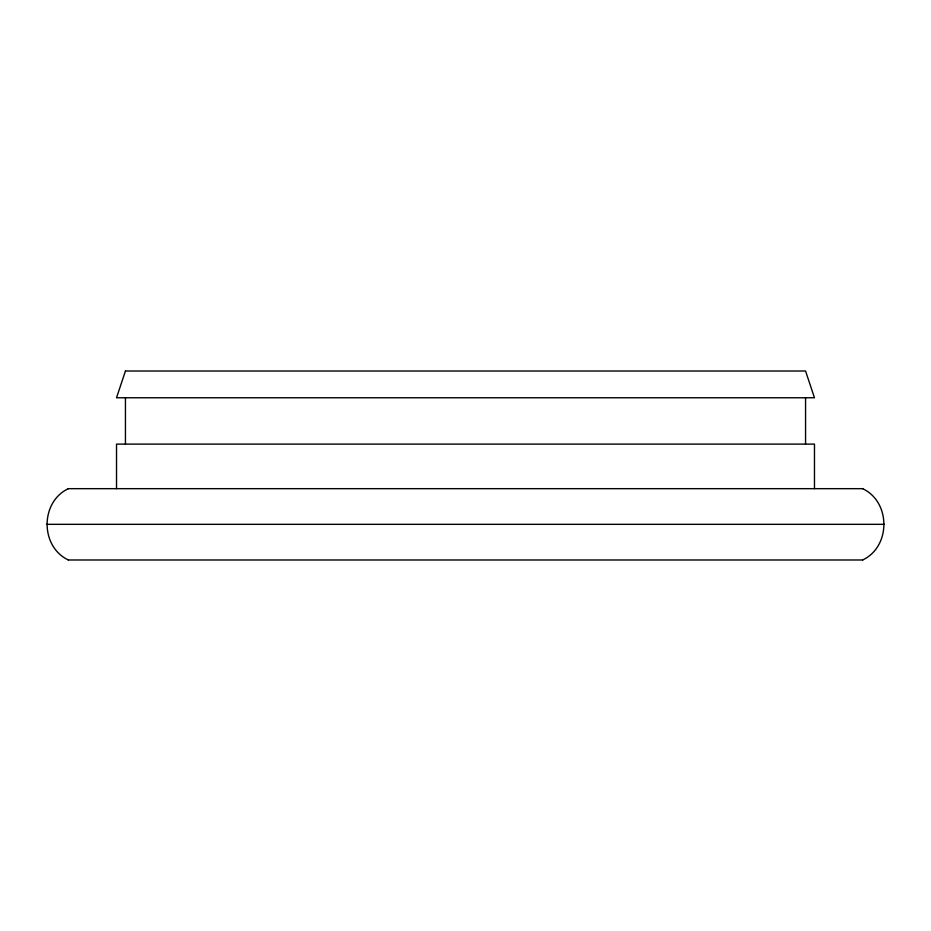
<?xml version="1.0" encoding="UTF-8"?>
<svg xmlns="http://www.w3.org/2000/svg" width="931" height="931" viewBox="0 0 931 931"><rect width="100%" height="100%" fill="white"/><g stroke="black" fill="none" stroke-linecap="round" stroke-linejoin="round"><path stroke-width="1.4" d="M68.359 488.67C40.045 501.984 40.045 546.672 68.359 559.985M862.641 559.985C890.955 546.672 890.955 501.984 862.641 488.67M68.289 488.67L862.711 488.67M46.55 524.328L884.45 524.328M68.289 559.985L862.711 559.985M814.474 488.67L814.474 444.11L116.526 444.11L116.526 488.67M805.559 397.758L805.559 444.11M125.441 397.758L125.441 444.11M125.441 371.015L116.526 397.758L814.474 397.758L805.559 371.015L125.441 371.015"/></g></svg>
